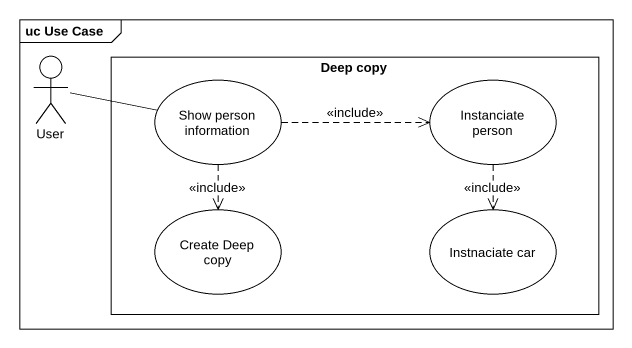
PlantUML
@startuml
mainframe uc Use Case
actor User
rectangle "Deep copy" as Deep_copy {
  usecase "Show person information" as Show_person_information
  usecase "Instanciate person" as Instanciate_person
  usecase "Create Deep copy" as Create_Deep_copy
  usecase "Instnaciate car" as Instnaciate_car
}
User -right- Show_person_information
Show_person_information .right.> Instanciate_person : <<include>>
Show_person_information ..> Create_Deep_copy : <<include>>
Instanciate_person ..> Instnaciate_car : <<include>>
@enduml
